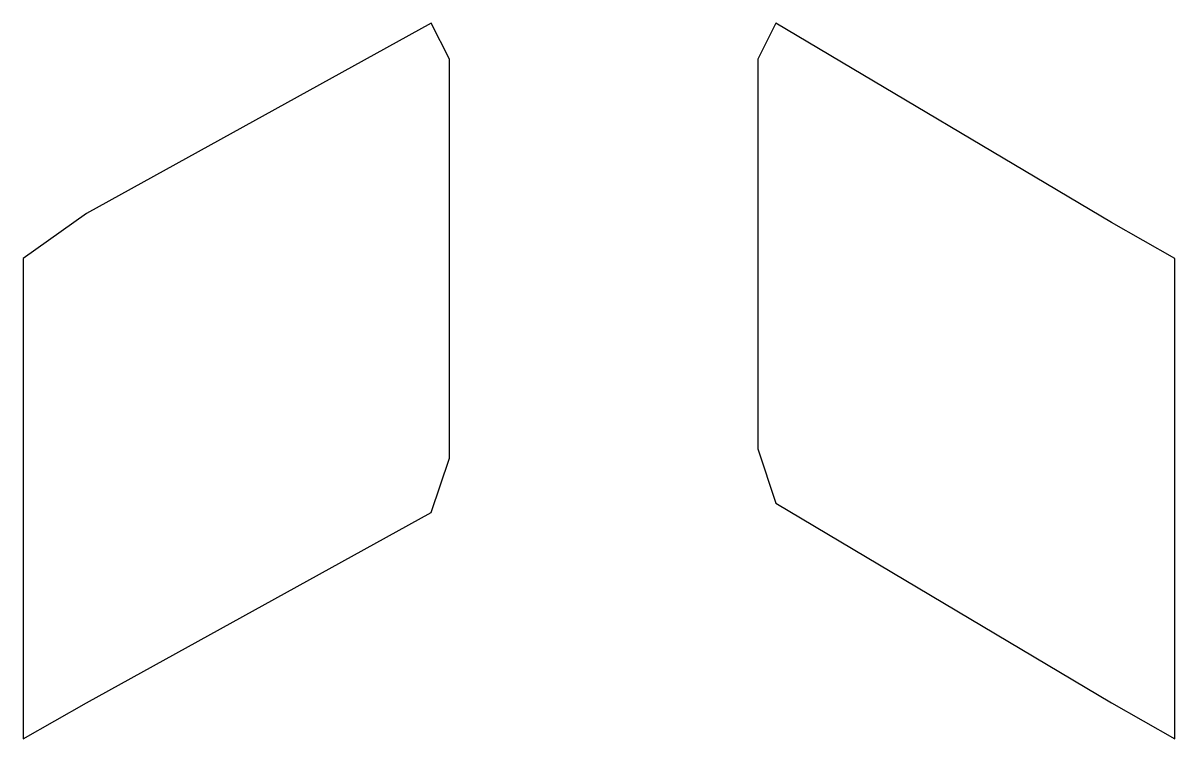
# Model space of a CAD drawing. Header units: centimetres. Extents: x -33.8 to 29.1, y -41.9 to 41.6.
# Drawn here: x -3.489 to -1.992, y 23.906 to 24.837 of the extents above; entities that cross this region are included whole.
import ezdxf

# ---------------------------------------------------------------- set-up
doc = ezdxf.new("R2010")
doc.units = ezdxf.units.CM
doc.header["$MEASUREMENT"] = 0
doc.layers.add('layer 1', color=7, linetype='Continuous')

msp = doc.modelspace()

# ---------------------------------------------------------------- linework, layer by layer
at = {"layer": 'layer 1', "color": 177}
for points in [[(-2.93516, 24.53081), (-2.93516, 24.53081), (-2.93516, 24.53081), (-2.93516, 24.53081), (-2.93516, 24.53081), (-2.93516, 24.53081), (-2.93516, 24.27155), (-2.93516, 24.27155), (-2.93516, 24.27155), (-2.93516, 24.27155), (-2.95873, 24.20082), (-2.95873, 24.20082), (-2.95873, 24.20082), (-2.95873, 24.20082), (-3.40678, 23.95333), (-3.40678, 23.95333), (-3.40678, 23.95333), (-3.40678, 23.95333), (-3.48932, 23.9062), (-3.48932, 23.9062), (-3.48932, 23.9062), (-3.48932, 23.9062), (-3.48932, 24.09476), (-3.48932, 24.09476), (-3.48932, 24.09476), (-3.48932, 24.09476), (-3.48932, 24.38938), (-3.48932, 24.38938), (-3.48932, 24.38938), (-3.48932, 24.38938), (-3.48932, 24.53081), (-3.48932, 24.53081), (-3.48932, 24.53081), (-3.48932, 24.53081), (-3.40678, 24.58973), (-3.40678, 24.58973), (-3.40678, 24.58973), (-3.40678, 24.58973), (-2.95873, 24.83721), (-2.95873, 24.83721), (-2.95873, 24.83721), (-2.95873, 24.83721), (-2.93516, 24.79008), (-2.93516, 24.79008), (-2.93516, 24.79008), (-2.93516, 24.79008), (-2.93516, 24.53081), (-2.93516, 24.53081)], [(-2.53427, 24.53081), (-2.53427, 24.53081), (-2.53427, 24.53081), (-2.53427, 24.53081), (-2.53427, 24.53081), (-2.53427, 24.53081), (-2.53427, 24.79008), (-2.53427, 24.79008), (-2.53427, 24.79008), (-2.53427, 24.79008), (-2.51071, 24.83721), (-2.51071, 24.83721), (-2.51071, 24.83721), (-2.51071, 24.83721), (-2.07444, 24.57795), (-2.07444, 24.57795), (-2.07444, 24.57795), (-2.07444, 24.57795), (-1.99193, 24.53081), (-1.99193, 24.53081), (-1.99193, 24.53081), (-1.99193, 24.53081), (-1.99193, 24.33046), (-1.99193, 24.33046), (-1.99193, 24.33046), (-1.99193, 24.33046), (-1.99193, 24.04763), (-1.99193, 24.04763), (-1.99193, 24.04763), (-1.99193, 24.04763), (-1.99193, 23.9062), (-1.99193, 23.9062), (-1.99193, 23.9062), (-1.99193, 23.9062), (-2.07444, 23.95333), (-2.07444, 23.95333), (-2.07444, 23.95333), (-2.07444, 23.95333), (-2.51071, 24.21263), (-2.51071, 24.21263), (-2.51071, 24.21263), (-2.51071, 24.21263), (-2.53427, 24.28333), (-2.53427, 24.28333), (-2.53427, 24.28333), (-2.53427, 24.28333), (-2.53427, 24.53081), (-2.53427, 24.53081)]]:
    msp.add_open_spline(points, degree=3, knots=[0, 0, 0, 0, 0.0769231, 0.0769231, 0.0769231, 0.0769231, 0.1538462, 0.1538462, 0.1538462, 0.1538462, 0.2307692, 0.2307692, 0.2307692, 0.2307692, 0.3076923, 0.3076923, 0.3076923, 0.3076923, 0.3846154, 0.3846154, 0.3846154, 0.3846154, 0.4615385, 0.4615385, 0.4615385, 0.4615385, 0.5384615, 0.5384615, 0.5384615, 0.5384615, 0.6153846, 0.6153846, 0.6153846, 0.6153846, 0.6923077, 0.6923077, 0.6923077, 0.6923077, 0.7692308, 0.7692308, 0.7692308, 0.7692308, 0.8461538, 0.8461538, 0.8461538, 0.8461538, 1, 1, 1, 1], dxfattribs=at)

doc.saveas('drawing.dxf')
